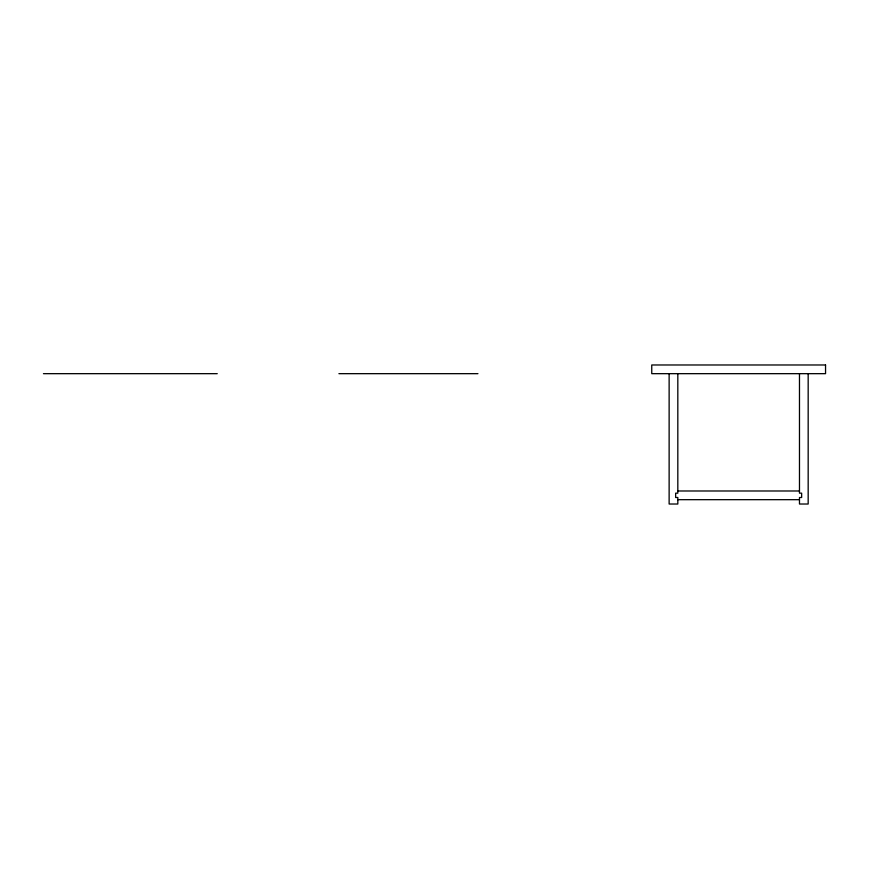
<?xml version="1.0" encoding="UTF-8"?>
<svg xmlns="http://www.w3.org/2000/svg" width="869" height="869" viewBox="0 0 869 869"><rect width="100%" height="100%" fill="white"/><g stroke="black" fill="none" stroke-linecap="round" stroke-linejoin="round"><path stroke-width="1.3" d="M43.45 373.67L217.25 373.67M338.91 373.67L477.95 373.67M677.82 490.985L799.48 490.985M677.82 499.675L799.48 499.675M808.17 373.67L808.17 504.02L799.48 504.02L799.48 497.502L801.652 497.502L801.652 493.157L799.48 493.157L799.48 373.67M677.82 373.67L677.82 493.157L675.647 493.157L675.647 497.502L677.82 497.502L677.82 504.02L669.13 504.02L669.13 373.67M825.55 364.98L651.75 364.98L651.75 373.67L825.55 373.67L825.55 364.98"/></g></svg>
